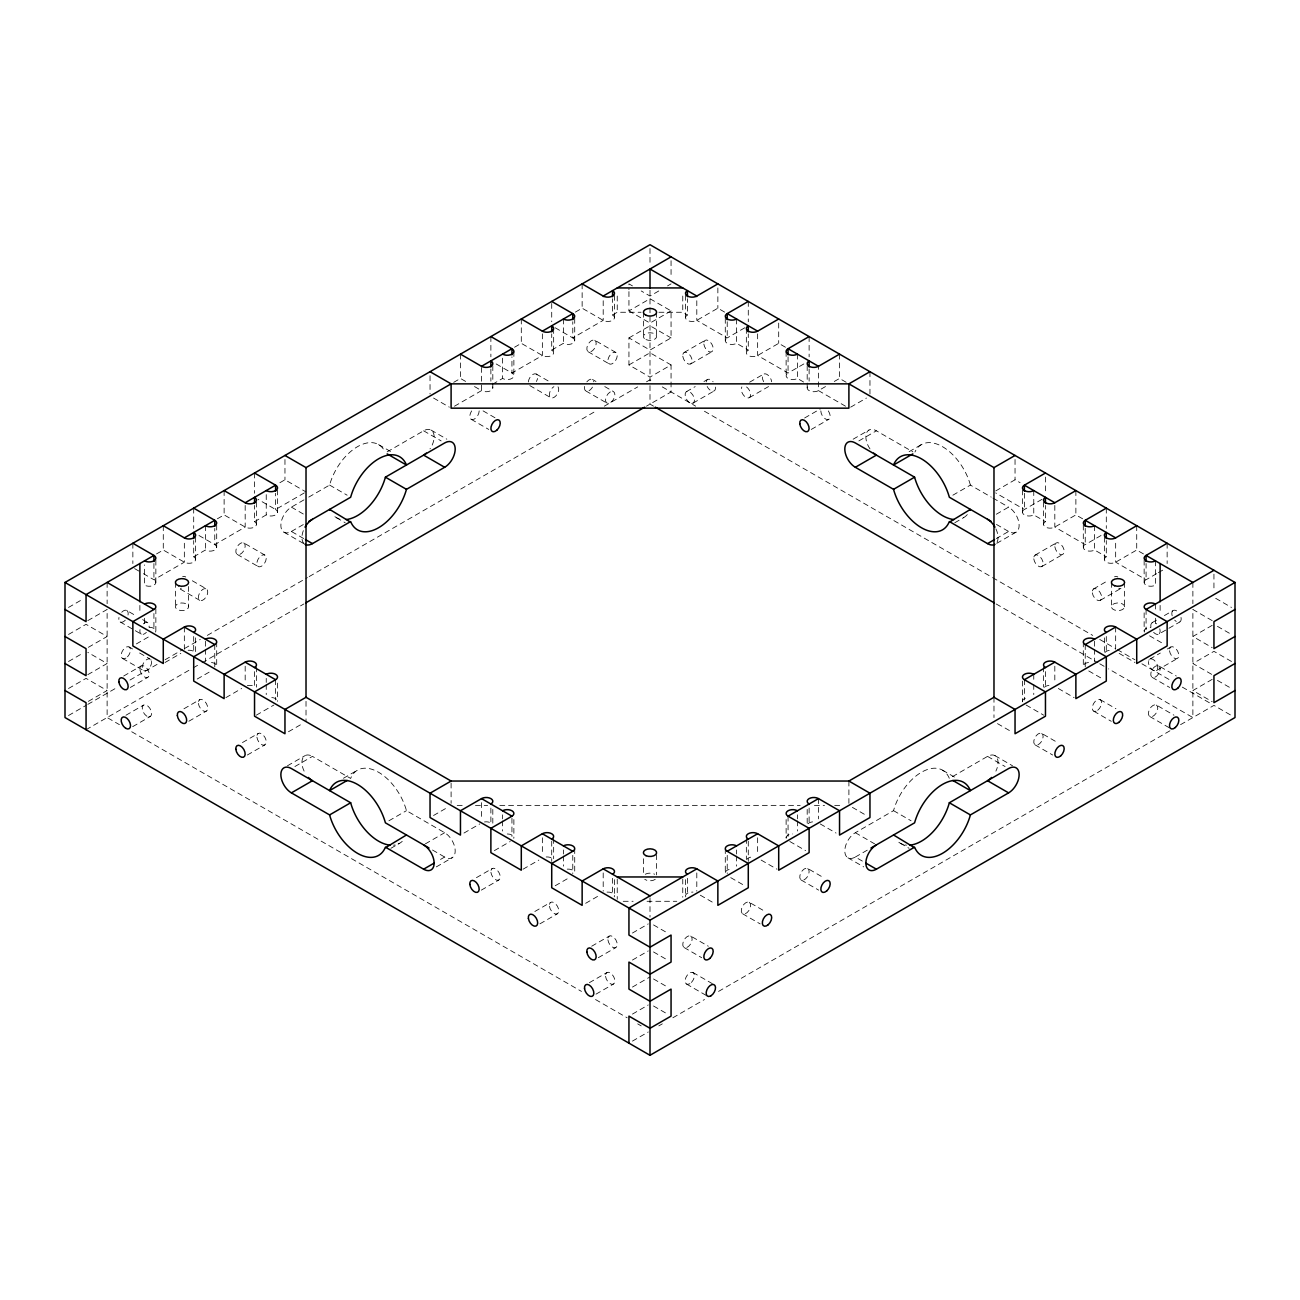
<?xml version="1.0" encoding="UTF-8"?>
<svg xmlns="http://www.w3.org/2000/svg" width="1300" height="1300" viewBox="0 0 1300 1300"><rect width="100%" height="100%" fill="white"/><g stroke="black" fill="none" stroke-linecap="round" stroke-linejoin="round"><path stroke-width="0.75" stroke-dasharray="5 3.75" d="M308.766 497.104L329.599 485.079L329.94 483.86A42.185 24.359 -60 0 1 357.5 446.68A42.185 24.359 -60 0 1 385.06 452.026M862.355 861.087L855.335 857.041A14.885 8.596 -60 0 1 844.805 850.964A14.885 8.596 -60 0 1 855.335 832.715L893.539 810.664L893.88 809.445A42.185 24.359 -60 0 1 921.44 772.265A42.185 24.359 -60 0 1 949 777.611L949.341 778.456L987.545 756.389A14.885 8.596 -60 0 1 996.986 757.721A14.885 8.596 -60 0 1 995.898 771.128M156.52 553.93L163.28 550.03L184.34 562.185A6.614 3.819 0 0 0 193.7 562.185A6.614 3.819 0 0 0 193.7 556.774L193.7 540.572M217.36 518.798L224.12 514.898L245.18 527.053A6.614 3.819 0 0 0 254.54 527.053A6.614 3.819 0 0 0 254.54 521.658L254.54 505.44M279.89 482.706L284.96 479.781L306.02 491.936M453.7 382.346L460.46 378.446L465.725 381.485M514.54 347.23L521.3 343.33L542.36 355.485A6.614 3.819 0 0 0 551.72 355.485A6.614 3.819 0 0 0 551.72 350.074L551.72 333.873M575.38 312.098L582.14 308.197L603.2 320.352A6.614 3.819 0 0 0 612.56 320.352A6.614 3.819 0 0 0 612.56 314.957L612.56 298.74M68.51 607.441L82.55 599.332M193.7 556.774L205.4 550.03A6.614 3.819 0 0 0 214.76 550.03A6.614 3.819 0 0 0 214.76 544.619L214.76 528.418M254.54 521.658L266.24 514.898A6.614 3.819 0 0 0 275.6 514.898A6.614 3.819 0 0 0 275.6 509.503L275.6 493.285M304.33 492.911L275.6 509.503L258.05 499.363M454.48 406.217L481.52 390.618A6.614 3.819 0 0 0 489.515 391.219A6.614 3.819 0 0 0 492.586 386.912M492.554 384.248L502.58 378.446A6.614 3.819 0 0 0 511.94 378.446A6.614 3.819 0 0 0 511.94 373.051L511.94 356.834M551.72 350.074L563.42 343.33A6.614 3.819 0 0 0 572.78 343.33A6.614 3.819 0 0 0 572.78 337.919L572.78 321.717M612.56 314.957L617.24 312.26L641.062 312.26M87.815 620.62L107.12 609.472L107.12 717.551L119.421 724.653M658.775 290.973L650 296.043L641.225 290.973M667.55 285.902L671.06 283.887M68.51 634.465L86.06 624.325L107.12 636.496L87.815 647.628M628.94 291.606L628.94 310.895L650 298.74L671.06 310.895L671.06 337.919L650 350.074L628.94 337.919L628.94 364.942L650 377.098L671.06 364.942L671.06 391.966L646.457 406.169M303.68 538.541L291.395 531.456A14.885 8.596 -60 0 1 280.865 525.379A14.885 8.596 -60 0 1 291.395 507.13L307.027 498.111M387.14 451.864L423.605 430.804A14.885 8.596 -60 0 1 433.582 433.29A14.885 8.596 -60 0 1 430.007 448.906M671.06 310.895L650 323.066L628.94 310.895M291.395 531.456L303.55 524.436M68.51 661.489L82.55 653.38M628.94 337.919L650 325.764L671.06 337.919M136.37 643.923L150.41 635.814M724.62 312.098L717.86 308.197L696.8 320.352A6.614 3.819 0 0 1 687.44 320.352A6.614 3.819 0 0 1 687.44 314.957L687.44 298.74M87.815 674.651L107.12 663.504L87.815 652.372M68.51 688.496L86.06 678.372L107.12 690.528L87.815 701.675M628.94 364.942L650 352.787L671.06 364.942M123.695 676.016L141.245 665.876M684.125 352.463L705.185 340.291M68.51 715.52L86.076 705.38M87.831 704.372L117.699 687.115M130 680.03L158.112 663.796M165.132 659.734L182.699 649.594M184.454 648.586L200.265 639.454M207.301 635.391L307.434 577.59M309.189 576.566L595.546 411.239M604.321 406.169L637.699 386.896M646.49 381.826L650 379.811L653.51 381.826M165.035 662.496L180.83 653.38M744.77 327.795L727.22 337.919L696.8 320.352L696.8 296.043M130.325 687.472L147.875 677.349M690.755 363.919L711.815 351.764M86.06 729.706L191.457 668.85M193.229 667.842L200.249 663.78M202.004 662.773L303.891 603.947M125.986 715.227L143.536 705.087M686.416 391.658L695.191 386.604M703.966 381.534L707.476 379.502M197.21 679.039L211.25 670.946M785.46 347.23L778.7 343.33L757.64 355.485A6.614 3.819 0 0 1 748.28 355.485A6.614 3.819 0 0 1 748.28 350.074L748.28 333.873M132.714 726.635L150.264 716.495M693.144 403.065L714.204 390.91M183.95 708.776L199.745 699.66M749.645 382.184L763.685 374.075M225.875 697.629L241.67 688.496M803.855 363.935L788.06 373.051L757.64 355.485L757.64 331.159M188.825 721.256L206.375 711.116M749.255 397.686L768.56 386.555M256.295 715.179L273.845 705.055M825.5 386.555L818.48 390.618A6.614 3.819 0 0 1 810.485 391.219A6.614 3.819 0 0 1 807.414 386.912M834.275 381.485L839.54 378.446L846.3 382.346M242.45 742.56L258.245 733.428M804.635 417.983L820.43 408.866M247.325 755.024L264.875 744.9M811.265 429.439L828.815 419.315M288.47 731.738L302.51 723.629M850.655 407.16L866.45 398.044M287.463 765.781L305.012 755.658M853.158 439.189L868.952 430.073M294.905 766.529L312.455 756.389L350.659 778.456L351 777.611A42.185 24.359 60 0 1 378.56 772.265A42.185 24.359 60 0 1 406.12 809.445L406.461 810.664L444.665 832.715A14.885 8.596 60 0 1 455.195 850.964A14.885 8.596 60 0 1 444.665 857.041L437.645 861.087M858.845 440.927L876.395 430.804L912.86 451.864M343.428 778.278L357.467 770.169M909.123 451.685L921.408 444.584M388.911 820.788L406.461 810.664M952.851 495.202L970.401 485.079L991.234 497.104M433.55 815.49L447.59 807.381M995.735 490.929L1015.04 479.781L1020.11 482.706M390.877 848.315L399.652 843.261M954.818 522.73L963.592 517.66M425.36 843.862L444.665 832.715M996.32 514.231L1008.605 507.13A14.885 8.596 60 0 1 1019.135 525.379A14.885 8.596 60 0 1 1008.605 531.456L996.32 538.541M463.97 833.056L479.765 823.94M1041.95 499.363L1024.4 509.503L995.67 492.911M436.312 866.889L452.108 857.773M996.742 543.335L1016.048 532.188M494.39 850.623L510.185 841.506M1082.64 518.798L1075.88 514.898L1054.82 527.053A6.614 3.819 0 0 1 1045.46 527.053A6.614 3.819 0 0 1 1045.46 521.658L1045.46 505.44M476.45 877.646L492.245 868.53M1035.125 555.1L1056.185 542.945M481.325 890.126L498.875 880.002M1041.755 566.572L1062.815 554.401M523.055 869.196L538.85 860.08M1101.035 535.503L1085.24 544.619L1054.82 527.053L1054.82 502.743M555.23 885.739L569.27 877.646M1143.48 553.93L1136.72 550.03L1115.66 562.185A6.614 3.819 0 0 1 1106.3 562.185A6.614 3.819 0 0 1 1106.3 556.774L1106.3 540.572M534.836 911.495L550.631 902.379M1093.511 588.949L1107.551 580.84M539.939 923.829L557.489 913.705M1100.369 600.275L1121.429 588.12M585.65 903.305L599.69 895.196M1156.61 573.674L1146.08 579.751L1115.66 562.185L1115.66 541.921M1158.365 572.65L1165.385 568.604M591.695 946.221L609.245 936.081M1152.125 622.651L1157.39 619.613M1164.41 615.566L1173.185 610.496A6.614 3.819 60 0 1 1178.288 612.267M632.45 933.026L648.245 923.91M598.325 957.678L615.875 947.538M1153.653 632.336A6.614 3.819 60 0 0 1158.755 634.124L1179.815 621.952M589.355 982.686L606.905 972.562M1149.785 659.133L1160.315 653.055M1167.335 648.992L1170.845 646.977M632.45 960.05L648.245 950.934M1212.185 625.349L1192.88 636.496L1212.185 647.628M595.985 994.159L613.535 984.019M1156.415 670.589L1177.475 658.434M855.335 857.041L867.49 850.021M632.45 987.074L650 976.934M632.45 1014.097L648.245 1004.965M1212.185 679.38L1192.88 690.528L1212.185 701.675M632.45 1041.105L648.261 1031.989M658.808 1025.895L662.317 1023.864M672.864 1017.786L704.486 999.521M718.543 991.413L1170.016 730.746M1180.562 724.669L1213.94 705.396L1231.49 715.52M658.938 312.26L682.76 312.26L687.44 314.957M457.194 805.366L465.302 805.366M475.459 805.366L487.63 805.366M499.817 805.366L800.183 805.366M814.401 805.366L824.541 805.366M834.697 805.366L842.806 805.366M623.204 901.29L633.116 901.29M647.026 901.29L676.796 901.29M1215.695 598.325L1231.49 607.441M727.22 321.717L727.22 337.919A6.614 3.819 0 0 0 727.22 343.33A6.614 3.819 0 0 0 736.58 343.33L748.28 350.074M788.06 356.834L788.06 373.051A6.614 3.819 0 0 0 788.06 378.446A6.614 3.819 0 0 0 797.42 378.446L804.099 382.314M845.52 406.217L818.48 390.618L818.48 366.291M1024.4 493.285L1024.4 509.503A6.614 3.819 0 0 0 1024.4 514.898A6.614 3.819 0 0 0 1033.76 514.898L1045.46 521.658M1085.24 528.418L1085.24 544.619A6.614 3.819 0 0 0 1085.24 550.03A6.614 3.819 0 0 0 1094.6 550.03L1106.3 556.774M632.45 285.902L628.94 283.887L628.94 289.673M1212.185 620.62L1192.88 609.472L1192.88 717.551L1108.543 668.866M1217.45 626.356L1231.49 634.465M992.972 498.111L1008.605 507.13M996.45 524.436L1008.605 531.456M1231.49 661.489L1213.94 651.349L1192.88 663.504L1212.185 674.651M1149.59 635.814L1163.63 643.923M1217.45 680.404L1231.49 688.496M594.815 340.291A6.614 3.819 -60 0 1 592.719 350.545A6.614 3.819 -60 0 1 586.983 347.246A6.614 3.819 -60 0 1 594.815 340.291L615.875 352.463A6.614 3.819 -60 0 1 613.779 362.7A6.614 3.819 -60 0 1 608.043 359.401A6.614 3.819 -60 0 1 615.875 352.463M1158.755 665.876A6.614 3.819 -60 0 1 1156.659 676.13A6.614 3.819 -60 0 1 1150.922 672.831A6.614 3.819 -60 0 1 1158.755 665.876L1176.305 676.016M662.285 386.896L695.663 406.169M704.438 411.239L990.811 576.566M992.566 577.59L1092.715 635.408M1099.735 639.454L1115.546 648.586M1117.318 649.61L1134.884 659.75M1141.904 663.796L1170.016 680.03M1182.318 687.131L1212.185 704.372M555.23 327.795L572.78 337.919L603.2 320.352L603.2 296.043M1119.17 653.38L1134.965 662.496M588.185 351.764L609.245 363.919M1152.125 677.349L1169.675 687.472M653.51 406.152L650 404.121L650 382.899M996.109 603.947L1098.013 662.773M1099.767 663.796L1106.788 667.842M592.475 379.47L595.985 381.501M604.76 386.571L613.535 391.641A6.614 3.819 -60 0 1 611.439 401.879A6.614 3.819 -60 0 1 605.702 398.58A6.614 3.819 -60 0 1 613.535 391.641M1156.415 705.071A6.614 3.819 -60 0 1 1154.319 715.309A6.614 3.819 -60 0 1 1148.582 712.01A6.614 3.819 -60 0 1 1156.415 705.071L1173.965 715.195M1088.75 670.946L1102.79 679.039M585.845 390.942L606.905 403.098M1149.785 716.528L1170.845 728.683M536.185 374.01L550.225 382.119M1100.125 699.595L1115.92 708.711M496.145 363.935L511.94 373.051L542.36 355.485L542.36 331.159M1058.33 688.496L1074.125 697.629M529.815 385.596L550.875 397.751M1093.755 711.181L1111.305 721.321M474.5 386.555L481.52 390.618L481.52 366.291M1026.155 705.055L1043.705 715.179M483.08 410.881L495.365 417.983M1041.755 733.428A6.614 3.819 -60 0 1 1039.659 743.681A6.614 3.819 -60 0 1 1033.922 740.383A6.614 3.819 -60 0 1 1041.755 733.428L1057.55 742.56M471.185 419.315L488.735 429.439M1035.125 744.9L1052.675 755.024M433.55 398.044L449.345 407.16M997.49 723.629L1011.53 731.738M431.048 430.073L446.843 439.189M994.987 755.658L1012.538 765.781M423.605 430.804L441.155 440.927M987.545 756.389L1005.095 766.529M378.592 444.584L390.877 451.685M942.533 770.169L956.572 778.278M329.599 485.079L347.149 495.202M893.539 810.664L911.089 820.788M852.41 807.381L866.45 815.49M336.408 517.66L345.183 522.73M900.347 843.261L909.123 848.315M291.395 507.13L303.68 514.231M855.335 832.715L874.64 843.862M820.235 823.94L836.03 833.056M283.952 532.188L303.257 543.335M847.892 857.773L863.688 866.889M789.815 841.506L805.61 850.623M243.815 542.945A6.614 3.819 -60 0 1 241.719 553.199A6.614 3.819 -60 0 1 235.982 549.884A6.614 3.819 -60 0 1 243.815 542.945L264.875 555.1A6.614 3.819 -60 0 1 262.779 565.354A6.614 3.819 -60 0 1 257.043 562.039A6.614 3.819 -60 0 1 264.875 555.1M807.755 868.53A6.614 3.819 -60 0 1 805.659 878.784A6.614 3.819 -60 0 1 799.923 875.469A6.614 3.819 -60 0 1 807.755 868.53L823.55 877.646M237.185 554.401L258.245 566.572M801.125 880.002L818.675 890.126M198.965 535.503L214.76 544.619L245.18 527.053L245.18 502.743M761.15 860.08L776.945 869.196M730.73 877.646L744.77 885.739M192.335 580.775L206.375 588.884A6.614 3.819 -60 0 1 204.279 599.137A6.614 3.819 -60 0 1 198.543 595.822A6.614 3.819 -60 0 1 206.375 588.884M749.255 902.314A6.614 3.819 -60 0 1 747.159 912.551A6.614 3.819 -60 0 1 741.423 909.252A6.614 3.819 -60 0 1 749.255 902.314L765.05 911.43M199.745 600.34L178.685 588.185A6.614 3.819 -60 0 0 181.382 588.169M742.625 913.77L760.175 923.91M134.615 568.604L141.635 572.65M143.39 573.674L153.92 579.751L184.34 562.185L184.34 541.921M700.31 895.196L714.35 903.305M121.713 612.267A6.614 3.819 -60 0 1 126.815 610.496L135.59 615.566M142.61 619.613L147.875 622.651M690.755 936.081A6.614 3.819 -60 0 1 688.659 946.335A6.614 3.819 -60 0 1 682.923 943.02A6.614 3.819 -60 0 1 690.755 936.081L708.305 946.221M653.51 924.917L667.55 933.026M120.185 621.952L141.245 634.124A6.614 3.819 -60 0 0 146.347 632.336M684.125 947.538L701.675 957.678M129.074 646.929L132.584 648.96M139.604 653.006L150.134 659.084M693.014 972.514L712.319 983.661M653.51 951.941L667.55 960.05M122.606 658.483L143.666 670.637M686.546 984.068L707.606 996.222M432.51 850.021L444.665 857.041M653.51 978.965L667.55 987.074M653.51 1005.989L667.55 1014.097M131.722 731.754L581.474 991.413M595.53 999.538L627.153 1017.786M637.699 1023.88L641.209 1025.911M970.401 485.079L970.06 483.86A42.185 24.359 60 0 0 942.5 446.68A42.185 24.359 60 0 0 914.94 452.026M1213.94 574.145L1213.94 589.599M1192.88 582.449L1192.88 603.688M1167.14 543.27L1167.14 563.534M1160.12 605.41L1160.12 613.73M1155.44 560.836L1155.44 585.146A6.614 3.819 0 0 1 1146.08 585.146A6.614 3.819 0 0 1 1146.08 579.751L1146.08 563.534M1155.44 604.061L1155.44 610.139M1155.44 618.247L1155.44 624.325M1146.08 609.472L1146.08 629.736M1144.146 560.154L1144.146 582.449M1144.146 612.852L1144.146 631.085M1136.72 525.704L1136.72 550.03M1124.614 582.465L1124.614 606.775A6.614 3.819 0 0 1 1114.669 610.074A6.614 3.819 0 0 1 1114.701 603.46A6.614 3.819 0 0 1 1124.614 606.775M1115.66 627.039L1115.66 649.317M1111.386 582.433L1111.386 606.759M1106.3 508.137L1106.3 528.418M1106.3 636.496L1106.3 652.697M1104.366 537.192L1104.366 559.488M1104.366 637.845L1104.366 652.031M1094.6 525.704L1094.6 550.03M1094.6 641.225L1094.6 647.303M1094.6 649.317L1094.6 661.489M1085.24 644.589L1085.24 666.884M1083.306 525.038L1083.306 547.332M1083.306 641.891L1083.306 666.217A6.614 3.819 0 0 1 1090.781 662.415M1075.88 490.587L1075.88 514.898M1054.82 666.217L1054.82 682.419M1045.46 477.067L1045.46 493.285M1045.46 671.613L1045.46 687.83M1043.526 502.06L1043.526 524.355M1043.526 666.884L1043.526 687.148M1033.76 490.587L1033.76 514.898M1033.76 674.31L1033.76 682.419M1033.76 684.45L1033.76 694.59M1024.4 679.721L1024.4 699.985M1022.466 489.905L1022.466 512.2M1022.466 681.07L1022.466 701.334M1015.04 459.517L1015.04 479.781M993.98 697.288L993.98 717.567M869.96 371.702L869.96 393.981M848.9 781.04L848.9 803.335M839.54 354.136L839.54 378.446M818.48 798.606L818.48 818.87M809.12 336.57L809.12 356.834M809.12 368.989L809.12 381.16M809.12 808.064L809.12 824.281M807.186 365.609L807.186 387.904M807.186 809.413L807.186 823.599M797.42 354.136L797.42 378.446M797.42 814.824L797.42 818.87M797.42 820.901L797.42 831.025M788.06 816.173L788.06 836.436M786.126 351.439L786.126 375.749M786.126 819.553L786.126 837.785M778.7 323.066L778.7 343.33M757.64 837.785L757.64 854.002M748.28 301.438L748.28 321.717M748.28 841.165L748.28 861.429M746.346 328.461L746.346 352.787M746.346 838.467L746.346 858.731M736.58 319.004L736.58 343.33M736.58 849.94L736.58 854.002M736.58 856.017L736.58 866.158M727.22 855.351L727.22 873.584M725.286 318.338L725.286 340.616M725.286 848.591L725.286 872.917M717.86 287.934L717.86 308.197M696.8 872.917L696.8 891.15M687.44 878.312L687.44 894.53M685.506 295.36L685.506 317.655M685.506 879.661L685.506 895.879M682.76 296.043L682.76 312.26M682.76 878.995L682.76 897.227M671.06 260.715L671.06 278.086M656.614 312.244L656.614 336.554M656.614 854.669L656.614 874.932M650 248.56L650 265.931M650 290.257L650 380.965M650 897.812L650 917.101M643.386 312.26L643.386 336.586M643.386 858.731L643.386 874.949M617.24 296.043L617.24 312.26M617.24 878.995L617.24 899.259M614.494 295.36L614.494 317.655M614.494 879.661L614.494 895.879M612.56 878.312L612.56 894.53M603.2 872.917L603.2 891.15M582.14 283.887L582.14 308.197M574.714 318.338L574.714 340.616M574.714 848.591L574.714 872.917M572.78 855.351L572.78 873.584M563.42 319.004L563.42 343.33M563.42 849.94L563.42 854.002M563.42 856.017L563.42 866.158M553.654 328.461L553.654 352.787M553.654 838.467L553.654 858.731M551.72 303.469L551.72 321.717M551.72 841.165L551.72 861.429M542.36 837.785L542.36 854.002M521.3 319.004L521.3 343.33M513.874 351.439L513.874 375.749M513.874 819.553L513.874 837.785M511.94 818.204L511.94 836.436M502.58 358.183L502.58 378.446M502.58 814.824L502.58 818.87M502.58 820.901L502.58 831.025M492.814 365.609L492.814 387.904M492.814 809.413L492.814 823.599M490.88 336.57L490.88 356.834M490.88 368.989L490.88 381.16M490.88 808.064L490.88 824.281M481.52 802.653L481.52 818.87M460.46 354.136L460.46 378.446M451.1 783.071L451.1 803.335M430.04 375.749L430.04 393.981M306.02 701.334L306.02 721.597M284.96 459.517L284.96 479.781M277.534 489.905L277.534 512.2M277.534 683.101L277.534 701.334M275.6 679.721L275.6 699.985M266.24 494.634L266.24 514.898M266.24 678.372L266.24 682.419M266.24 684.45L266.24 694.59M256.474 502.06L256.474 524.355M256.474 666.884L256.474 687.148M254.54 473.021L254.54 493.285M254.54 671.613L254.54 687.83M245.18 666.217L245.18 682.419M224.12 490.587L224.12 514.898M216.694 525.038L216.694 547.332M216.694 641.891L216.694 666.217A6.614 3.819 0 0 0 209.219 662.415M214.76 644.589L214.76 666.884M205.4 525.704L205.4 550.03M205.4 641.225L205.4 647.303M205.4 649.317L205.4 661.489M195.634 537.192L195.634 559.488M195.634 637.845L195.634 652.031M193.7 508.137L193.7 528.418M193.7 636.496L193.7 652.697M188.614 586.511L188.614 606.775A6.614 3.819 0 0 1 178.669 610.074A6.614 3.819 0 0 1 178.701 603.46A6.614 3.819 0 0 1 188.614 606.775M184.34 627.039L184.34 649.317M175.386 582.433L175.386 606.759M163.28 525.704L163.28 550.03M155.854 560.154L155.854 582.449M155.854 608.79L155.854 631.085M153.92 563.534L153.92 579.751A6.614 3.819 0 0 1 153.92 585.146A6.614 3.819 0 0 1 144.56 585.146L144.56 564.883M153.92 613.519L153.92 629.736M144.56 618.247L144.56 624.325M139.88 605.41L139.88 613.73M132.86 543.27L132.86 563.534M107.12 582.449L107.12 603.688M1144.374 632.076A6.614 3.819 0 0 1 1150.76 627.266M1104.87 652.584A6.614 3.819 0 0 1 1111.841 650.26M1044.404 687.261A6.614 3.819 0 0 1 1052.675 685.653M1022.515 701.837A6.614 3.819 0 0 1 1028.219 697.548M655.265 879.288A6.614 3.819 0 0 1 644.767 879.304M645.304 874.266A6.614 3.819 0 0 1 654.664 874.25M484.494 821.941A6.614 3.819 0 0 1 491.936 823.712M507.26 833.966A6.614 3.819 0 0 1 513.825 838.289M546.179 856.96A6.614 3.819 0 0 1 553.426 859.771M567.239 869.131A6.614 3.819 0 0 1 574.665 872.414M607.019 892.092A6.614 3.819 0 0 1 614.266 896.87M685.734 896.87A6.614 3.819 0 0 1 692.981 892.092M725.335 872.414A6.614 3.819 0 0 1 732.761 869.131M746.574 859.771A6.614 3.819 0 0 1 753.821 856.96M786.175 838.289A6.614 3.819 0 0 1 792.74 833.966M808.064 823.712A6.614 3.819 0 0 1 815.506 821.941M271.781 697.548A6.614 3.819 0 0 1 277.485 701.837M247.325 685.653A6.614 3.819 0 0 1 255.596 687.261M188.159 650.26A6.614 3.819 0 0 1 195.13 652.584M149.24 627.266A6.614 3.819 0 0 1 155.626 632.076M906.523 845.163A42.185 24.359 -60 0 1 904.865 844.935M903.273 844.529A42.185 24.359 -60 0 1 897.764 841.36M995.898 528.872A14.885 8.596 60 0 1 995.898 543.676M1159.763 628.81A6.614 3.819 60 0 1 1158.755 634.124M1150.922 627.169A6.614 3.819 60 0 1 1156.659 623.87M746.558 386.961A6.614 3.819 60 0 1 750.457 395.964A6.614 3.819 60 0 1 744.153 395.915A6.614 3.819 60 0 1 741.894 386.912M1150.76 658.824A6.614 3.819 60 0 1 1157.569 665.811A6.614 3.819 60 0 1 1153.506 670.475A6.614 3.819 60 0 1 1148.453 661.472M1148.778 660.303A6.614 3.819 60 0 1 1149.054 659.815M967.314 514.589A42.185 24.359 60 0 1 960.667 518.944M869.992 448.906A14.885 8.596 60 0 1 866.417 433.29A14.885 8.596 60 0 1 876.395 430.804M1181.017 617.435A6.614 3.819 60 0 1 1179.587 622.066A6.614 3.819 60 0 1 1174.712 620.181M1172.178 615.794A6.614 3.819 60 0 1 1173.185 610.496M1120.974 588.347A6.614 3.819 60 0 1 1118.764 588.234M1114.571 576.794A6.614 3.819 60 0 1 1117.837 576.956M828.344 410.93A6.614 3.819 60 0 1 827.564 419.624A6.614 3.819 60 0 1 820.82 410.881M763.685 381.713A6.614 3.819 60 0 1 764.936 373.766A6.614 3.819 60 0 1 771.648 381.777M715.471 387.091A6.614 3.819 60 0 1 710.905 390.65L710.304 390.26A6.614 3.819 60 0 1 707.168 386.441M706.192 381.891A6.614 3.819 60 0 1 713.115 381.81M402.236 841.36A42.185 24.359 60 0 1 396.727 844.529M395.135 844.935A42.185 24.359 60 0 1 393.477 845.163M304.102 771.128A14.885 8.596 60 0 1 303.014 757.721A14.885 8.596 60 0 1 312.455 756.389M304.102 543.676A14.885 8.596 -60 0 1 304.102 528.872M558.025 386.815A6.614 3.819 -60 0 1 555.815 395.964A6.614 3.819 -60 0 1 549.477 395.72A6.614 3.819 -60 0 1 553.898 386.652M143.341 623.87A6.614 3.819 -60 0 1 149.077 627.169M141.245 634.124A6.614 3.819 -60 0 1 140.237 628.81M150.898 659.75A6.614 3.819 -60 0 1 151.174 660.205M151.531 661.359A6.614 3.819 -60 0 1 147.014 670.199L146.396 670.524A6.614 3.819 -60 0 1 142.529 665.438A6.614 3.819 -60 0 1 149.662 658.905M339.332 518.944A42.185 24.359 -60 0 1 332.686 514.589M528.336 381.973A6.614 3.819 -60 0 1 534.918 373.766A6.614 3.819 -60 0 1 536.429 381.517M479.18 410.881A6.614 3.819 -60 0 1 472.436 419.624A6.614 3.819 -60 0 1 471.656 410.93M182.618 576.745A6.614 3.819 -60 0 1 185.705 577.021M126.815 610.496A6.614 3.819 -60 0 1 127.822 615.794M125.287 620.181A6.614 3.819 -60 0 1 120.412 622.066A6.614 3.819 -60 0 1 118.983 617.435M586.82 381.875A6.614 3.819 -60 0 1 593.808 381.826M592.475 387.124A6.614 3.819 -60 0 1 586.82 391.235A6.614 3.819 -60 0 1 584.642 386.425M125.954 658.044L125.336 658.369A6.614 3.819 -60 0 1 121.94 651.95A6.614 3.819 -60 0 1 129.935 647.725A6.614 3.819 -60 0 1 125.954 658.044M689.894 983.629L689.276 983.954A6.614 3.819 -60 0 1 685.88 977.551A6.614 3.819 -60 0 1 693.875 973.31A6.614 3.819 -60 0 1 689.894 983.629M689.845 402.805L689.244 402.415A6.614 3.819 60 0 1 685.913 392.096A6.614 3.819 60 0 1 693.908 397.183A6.614 3.819 60 0 1 689.845 402.805M146.965 716.235L146.364 715.845A6.614 3.819 60 0 1 143.032 705.526A6.614 3.819 60 0 1 151.028 710.613A6.614 3.819 60 0 1 146.965 716.235M645.986 339.609A6.614 3.819 0 0 0 656.565 337.058A6.614 3.819 0 0 0 647.449 333.044A6.614 3.819 0 0 0 645.986 339.609M1097.704 710.271A6.614 3.819 -60 0 0 1100.547 699.871A6.614 3.819 -60 0 0 1092.553 706.03A6.614 3.819 -60 0 0 1097.704 710.271M1092.325 592.832A6.614 3.819 60 0 0 1099.914 600.503A6.614 3.819 60 0 0 1098.581 590.492A6.614 3.819 60 0 0 1092.325 592.832M1033.793 558.854A6.614 3.819 60 0 0 1041.284 566.767A6.614 3.819 60 0 0 1040.227 556.871A6.614 3.819 60 0 0 1033.793 558.854M682.793 356.216A6.614 3.819 60 0 0 690.284 364.114A6.614 3.819 60 0 0 689.227 354.234A6.614 3.819 60 0 0 682.793 356.216M1054.852 546.699A6.614 3.819 60 0 0 1062.344 554.613A6.614 3.819 60 0 0 1061.288 544.716A6.614 3.819 60 0 0 1054.852 546.699M703.852 344.061A6.614 3.819 60 0 0 711.344 351.959A6.614 3.819 60 0 0 710.288 342.062A6.614 3.819 60 0 0 703.852 344.061M1169.513 650.731A6.614 3.819 60 0 0 1177.004 658.629A6.614 3.819 60 0 0 1175.947 648.749A6.614 3.819 60 0 0 1169.513 650.731M607.913 939.835A6.614 3.819 60 0 0 615.404 947.749A6.614 3.819 60 0 0 614.347 937.852A6.614 3.819 60 0 0 607.913 939.835M549.445 906.263A6.614 3.819 60 0 0 557.034 913.932A6.614 3.819 60 0 0 555.701 903.923A6.614 3.819 60 0 0 549.445 906.263M490.913 872.284A6.614 3.819 60 0 0 498.404 880.197A6.614 3.819 60 0 0 497.348 870.301A6.614 3.819 60 0 0 490.913 872.284M256.912 737.197A6.614 3.819 60 0 0 264.404 745.095A6.614 3.819 60 0 0 263.348 735.199A6.614 3.819 60 0 0 256.912 737.197M198.412 703.414A6.614 3.819 60 0 0 205.904 711.327A6.614 3.819 60 0 0 204.847 701.431A6.614 3.819 60 0 0 198.412 703.414M139.912 669.646A6.614 3.819 60 0 0 147.404 677.544A6.614 3.819 60 0 0 146.347 667.664A6.614 3.819 60 0 0 139.912 669.646M605.572 976.316A6.614 3.819 60 0 0 613.064 984.23A6.614 3.819 60 0 0 612.008 974.334A6.614 3.819 60 0 0 605.572 976.316"/><path stroke-width="1.5" d="M329.94 510.218L329.599 509.389L351 522.389A42.185 24.359 -60 0 0 378.56 527.735A42.185 24.359 -60 0 0 406.12 490.555L406.461 489.336L444.665 467.285A14.885 8.596 -60 0 0 455.195 449.036A14.885 8.596 -60 0 0 444.665 442.959L385.401 477.181L385.06 478.4A42.185 24.359 -60 0 1 346.076 519.545M893.539 834.974L914.94 847.974A42.185 24.359 -60 0 0 942.5 853.32A42.185 24.359 -60 0 0 970.06 816.14L970.401 814.921L1008.605 792.87A14.885 8.596 -60 0 0 1019.135 774.621A14.885 8.596 -60 0 0 1008.605 768.544L949.341 802.766L949 803.985A42.185 24.359 -60 0 1 910.016 845.13M406.461 834.974L385.06 847.974A42.185 24.359 60 0 1 357.5 853.32A42.185 24.359 60 0 1 329.94 816.14L329.599 814.921L291.395 792.87A14.885 8.596 60 0 1 280.865 774.621A14.885 8.596 60 0 1 291.395 768.544L350.659 802.766L351 803.985A42.185 24.359 60 0 0 389.984 845.13M970.06 510.218L970.401 509.389L949 522.389A42.185 24.359 60 0 1 921.44 527.735A42.185 24.359 60 0 1 893.88 490.555L893.539 489.336L855.335 467.285A14.885 8.596 60 0 1 844.805 449.036A14.885 8.596 60 0 1 855.335 442.959L914.599 477.181L914.94 478.4A42.185 24.359 60 0 0 953.924 519.545M65 582.449L650 244.709L1235 582.449L1235 717.551L650 1055.291L65 717.551L65 582.449L650 920.189L1235 582.449M163.28 525.704L184.34 537.875L214.76 520.309A6.614 3.819 0 0 1 214.76 525.704A6.614 3.819 0 0 1 205.4 525.704M224.12 490.587L245.18 502.743L275.6 485.176A6.614 3.819 0 0 1 275.6 490.587A6.614 3.819 0 0 1 266.24 490.587M284.96 455.455L306.02 467.61L451.1 383.858L848.9 383.858L993.98 467.61L1015.04 455.455M460.46 354.136L481.52 366.291L511.94 348.725A6.614 3.819 0 0 1 511.94 354.136A6.614 3.819 0 0 1 502.58 354.136M521.3 319.004L542.36 331.159L572.78 313.609A6.614 3.819 0 0 1 572.78 319.004A6.614 3.819 0 0 1 563.42 319.004M582.14 283.887L603.2 296.043L671.06 256.864M144.56 604.061A6.614 3.819 0 0 1 153.92 604.061A6.614 3.819 0 0 1 153.92 609.472L132.86 621.628L132.86 645.954L163.28 663.504L163.28 639.194L184.34 627.039A6.614 3.819 0 0 1 193.7 627.039A6.614 3.819 0 0 1 193.7 632.434M687.44 296.709L687.44 290.631A6.614 3.819 0 0 0 687.44 296.043A6.614 3.819 0 0 0 696.8 296.043L717.86 283.887M308.766 521.43L350.659 497.234L351 496.015A42.185 24.359 -60 0 1 378.56 458.835A42.185 24.359 -60 0 1 406.12 464.181L406.461 465.026L387.156 453.879M305.012 544.342A14.885 8.596 -60 0 0 312.455 543.611L350.659 521.544M748.28 301.438L727.22 313.609L727.22 319.686M205.4 639.194A6.614 3.819 0 0 1 214.76 639.194A6.614 3.819 0 0 1 214.76 644.589L193.7 656.76L193.7 681.07L224.12 698.636L224.12 674.31L245.18 662.155A6.614 3.819 0 0 1 254.54 662.155A6.614 3.819 0 0 1 254.54 667.566M748.28 331.841L748.28 325.764A6.614 3.819 0 0 0 748.28 331.159A6.614 3.819 0 0 0 757.64 331.159L778.7 319.004M305.662 602.924L644.702 407.176M809.12 336.57L788.06 348.725L788.06 354.803M266.24 674.31A6.614 3.819 0 0 1 275.6 674.31A6.614 3.819 0 0 1 275.6 679.721L254.54 691.876L254.54 716.202L284.96 733.753L284.96 709.442L306.02 697.288L451.1 781.04L848.9 781.04L993.98 697.288L1015.04 709.442L1015.04 733.753L1045.46 716.202L1045.46 691.876L1024.4 679.721A6.614 3.819 0 0 1 1024.4 674.31A6.614 3.819 0 0 1 1033.76 674.31M809.12 366.974L809.12 360.88A6.614 3.819 0 0 0 809.12 366.291A6.614 3.819 0 0 0 818.48 366.291L839.54 354.136M869.96 371.702L848.9 383.858L848.9 408.168L451.1 408.168L451.1 383.858L430.04 371.702M291.395 792.87L312.455 780.715A14.885 8.596 60 0 1 308.425 777.449M855.335 467.285L876.395 455.114A14.885 8.596 60 0 1 873.665 453.131M347.149 780.471L329.599 790.611L329.94 789.783A42.185 24.359 60 0 1 357.5 784.42A42.185 24.359 60 0 1 385.06 821.6L385.401 822.819L429.032 848.023M912.844 453.879L893.539 465.026L893.88 464.181A42.185 24.359 60 0 1 921.44 458.835A42.185 24.359 60 0 1 949 496.015L949.341 497.234L991.234 521.43M329.599 814.921L350.659 802.766M893.539 489.336L914.599 477.181M451.1 781.04L430.04 793.211L430.04 817.521L460.46 835.087L460.46 810.761L481.52 798.606A6.614 3.819 0 0 1 490.88 798.606A6.614 3.819 0 0 1 490.88 804.017M1045.46 473.021L1024.4 485.176L1024.4 491.254M502.58 810.761A6.614 3.819 0 0 1 511.94 810.761A6.614 3.819 0 0 1 511.94 816.173L490.88 828.327L490.88 852.654L521.3 870.204L521.3 845.894L542.36 833.739A6.614 3.819 0 0 1 551.72 833.739A6.614 3.819 0 0 1 551.72 839.134M1045.46 503.425L1045.46 497.331A6.614 3.819 0 0 0 1045.46 502.743A6.614 3.819 0 0 0 1054.82 502.743L1075.88 490.587M385.401 847.145L423.605 869.196L434.135 863.119A14.885 8.596 60 0 0 423.605 844.886M949.341 521.544L987.545 543.611L994.565 539.565M1106.3 508.137L1085.24 520.309L1085.24 526.386M563.42 845.894A6.614 3.819 0 0 1 572.78 845.894A6.614 3.819 0 0 1 572.78 851.289L551.72 863.46L551.72 887.77L582.14 905.336L582.14 881.01L603.2 868.855A6.614 3.819 0 0 1 612.56 868.855A6.614 3.819 0 0 1 612.56 874.266M1106.3 538.541L1106.3 532.464A6.614 3.819 0 0 0 1106.3 537.875A6.614 3.819 0 0 0 1115.66 537.875L1136.72 525.704M1167.14 543.27L1146.08 555.425L1146.08 561.503M736.58 845.894A6.614 3.819 0 0 0 727.22 845.894A6.614 3.819 0 0 0 727.22 851.289L748.28 863.46L748.28 887.77L717.86 905.336L717.86 881.01L696.8 868.855L628.94 908.034L628.94 935.057L650 947.212L671.06 935.057L671.06 962.081L650 974.236L628.94 962.081L628.94 989.105L650 1001.26L671.06 989.105L671.06 1016.112L650 1028.284L628.94 1016.112L628.94 1043.136M727.22 851.289L757.64 833.739L778.7 845.894L778.7 870.204L809.12 852.654L809.12 828.327L788.06 816.173A6.614 3.819 0 0 1 788.06 810.761A6.614 3.819 0 0 1 797.42 810.761M788.06 816.173L818.48 798.606L839.54 810.761L839.54 835.087L869.96 817.521L869.96 793.211L848.9 781.04M1024.4 679.721L1054.82 662.155L1075.88 674.31L1075.88 698.636L1106.3 681.07L1106.3 656.76L1085.24 644.589A6.614 3.819 0 0 1 1085.24 639.194A6.614 3.819 0 0 1 1094.6 639.194M1085.24 644.589L1115.66 627.039L1136.72 639.194L1136.72 663.504L1167.14 645.954L1167.14 621.628L1146.08 609.472A6.614 3.819 0 0 1 1146.08 604.061A6.614 3.819 0 0 1 1155.44 604.061M1146.08 609.472L1213.94 570.294M1235 609.472L1213.94 621.628L1213.94 648.651L1235 636.496M870.967 848.023L914.599 822.819L914.94 821.6A42.185 24.359 -60 0 1 942.5 784.42A42.185 24.359 -60 0 1 970.06 789.783L970.401 790.611L952.851 780.471M876.395 844.886A14.885 8.596 -60 0 0 865.865 863.119L876.395 869.196L914.599 847.145M1235 663.504L1213.94 675.675L1213.94 702.683L1235 690.528M617.24 287.934L682.76 287.934M617.24 876.964L682.76 876.964M696.8 296.043L650 269.019L650 288.324M757.64 331.159L727.22 313.609A6.614 3.819 0 0 0 727.22 319.004A6.614 3.819 0 0 0 736.58 319.004M818.48 366.291L788.06 348.725A6.614 3.819 0 0 0 788.06 354.136A6.614 3.819 0 0 0 797.42 354.136M1054.82 502.743L1024.4 485.176A6.614 3.819 0 0 0 1024.4 490.587A6.614 3.819 0 0 0 1033.76 490.587M1115.66 537.875L1085.24 520.309A6.614 3.819 0 0 0 1085.24 525.704A6.614 3.819 0 0 0 1094.6 525.704M1192.88 582.449L1146.08 555.425A6.614 3.819 0 0 0 1146.08 560.836A6.614 3.819 0 0 0 1155.44 560.836M551.72 301.438L572.78 313.609L572.78 319.686M655.265 407.16L994.354 602.924M490.88 336.57L511.94 348.725L511.94 354.803M444.665 467.285L423.605 455.114A14.885 8.596 -60 0 0 426.335 453.131M1008.605 792.87L987.545 780.715A14.885 8.596 -60 0 0 991.575 777.449M385.401 477.181L406.461 489.336M949.341 802.766L970.401 814.921M254.54 473.021L275.6 485.176L275.6 491.254M305.435 539.565L312.455 543.611M193.7 508.137L214.76 520.309L214.76 526.386M132.86 543.27L153.92 555.425L153.92 561.503M107.12 582.449L153.92 609.472M184.34 627.039L214.76 644.589M245.18 662.155L275.6 679.721M481.52 798.606L511.94 816.173M542.36 833.739L572.78 851.289M603.2 868.855L650 895.879M65 609.472L86.06 621.628L86.06 594.604L153.92 555.425A6.614 3.819 0 0 1 153.92 560.836A6.614 3.819 0 0 1 144.56 560.836M65 636.496L86.06 648.651L86.06 675.675L65 663.504M65 690.528L86.06 702.683L86.06 729.706M1160.12 563.534L1160.12 601.786M993.98 467.61L993.98 697.434M650 920.189L650 1055.291M612.56 296.709L612.56 290.631A6.614 3.819 0 0 1 612.56 296.043A6.614 3.819 0 0 1 603.2 296.043M551.72 331.841L551.72 325.764A6.614 3.819 0 0 1 551.72 331.159A6.614 3.819 0 0 1 542.36 331.159M490.88 366.974L490.88 360.88A6.614 3.819 0 0 1 490.88 366.291A6.614 3.819 0 0 1 481.52 366.291M306.02 467.61L306.02 697.434M254.54 503.425L254.54 497.331A6.614 3.819 0 0 1 254.54 502.743A6.614 3.819 0 0 1 245.18 502.743M193.7 538.541L193.7 532.464A6.614 3.819 0 0 1 193.7 537.875A6.614 3.819 0 0 1 184.34 537.875M139.88 563.534L139.88 601.786M1045.46 667.566A6.614 3.819 0 0 1 1045.46 662.155A6.614 3.819 0 0 1 1054.82 662.155M1106.3 632.434A6.614 3.819 0 0 1 1106.3 627.039A6.614 3.819 0 0 1 1115.66 627.039M809.12 804.017A6.614 3.819 0 0 1 809.12 798.606A6.614 3.819 0 0 1 818.48 798.606M748.28 839.134A6.614 3.819 0 0 1 748.28 833.739A6.614 3.819 0 0 1 757.64 833.739M687.44 874.266A6.614 3.819 0 0 1 687.44 868.855A6.614 3.819 0 0 1 696.8 868.855M876.395 869.196A14.885 8.596 -60 0 1 865.865 863.119M994.987 544.342A14.885 8.596 60 0 1 987.545 543.611M987.545 519.285A14.885 8.596 60 0 1 994.987 527.15M434.135 863.119A14.885 8.596 60 0 1 423.605 869.196M305.012 527.15A14.885 8.596 -60 0 1 312.455 519.285M710.954 995.784L710.336 996.109A6.614 3.819 -60 0 1 706.94 989.706A6.614 3.819 -60 0 1 714.935 985.481A6.614 3.819 -60 0 1 710.954 995.784M125.905 728.39L125.304 728A6.614 3.819 60 0 1 121.972 717.681A6.614 3.819 60 0 1 129.968 722.767A6.614 3.819 60 0 1 125.905 728.39M1114.669 585.747A6.614 3.819 0 0 0 1124.614 582.465A6.614 3.819 0 0 0 1114.701 579.134A6.614 3.819 0 0 0 1114.669 585.747M645.986 315.283A6.614 3.819 0 0 0 656.565 312.748A6.614 3.819 0 0 0 647.449 308.734A6.614 3.819 0 0 0 645.986 315.283M645.986 855.693A6.614 3.819 0 0 0 656.565 853.141A6.614 3.819 0 0 0 647.449 849.127A6.614 3.819 0 0 0 645.986 855.693M178.669 585.747A6.614 3.819 0 0 0 188.614 582.465A6.614 3.819 0 0 0 178.701 579.134A6.614 3.819 0 0 0 178.669 585.747M1177.719 688.301A6.614 3.819 -60 0 0 1179.815 678.048A6.614 3.819 -60 0 0 1171.983 684.986A6.614 3.819 -60 0 0 1177.719 688.301M1118.764 722.442A6.614 3.819 -60 0 0 1121.608 712.026A6.614 3.819 -60 0 0 1113.612 718.185A6.614 3.819 -60 0 0 1118.764 722.442M1060.719 755.852A6.614 3.819 -60 0 0 1062.815 745.599A6.614 3.819 -60 0 0 1054.983 752.538A6.614 3.819 -60 0 0 1060.719 755.852M826.719 890.939A6.614 3.819 -60 0 0 828.815 880.685A6.614 3.819 -60 0 0 820.983 887.64A6.614 3.819 -60 0 0 826.719 890.939M768.219 924.722A6.614 3.819 -60 0 0 770.315 914.469A6.614 3.819 -60 0 0 762.483 921.408A6.614 3.819 -60 0 0 768.219 924.722M709.719 958.49A6.614 3.819 -60 0 0 711.815 948.236A6.614 3.819 -60 0 0 703.983 955.191A6.614 3.819 -60 0 0 709.719 958.49M1175.379 727.48A6.614 3.819 -60 0 0 1177.475 717.226A6.614 3.819 -60 0 0 1169.642 724.165A6.614 3.819 -60 0 0 1175.379 727.48M799.793 423.767A6.614 3.819 60 0 0 807.284 431.665A6.614 3.819 60 0 0 806.227 421.785A6.614 3.819 60 0 0 799.793 423.767M586.852 952.006A6.614 3.819 60 0 0 594.344 959.904A6.614 3.819 60 0 0 593.288 950.008A6.614 3.819 60 0 0 586.852 952.006M528.385 918.417A6.614 3.819 60 0 0 535.974 926.087A6.614 3.819 60 0 0 534.641 916.077A6.614 3.819 60 0 0 528.385 918.417M469.852 884.455A6.614 3.819 60 0 0 477.344 892.352A6.614 3.819 60 0 0 476.288 882.456A6.614 3.819 60 0 0 469.852 884.455M235.852 749.352A6.614 3.819 60 0 0 243.344 757.25A6.614 3.819 60 0 0 242.287 747.37A6.614 3.819 60 0 0 235.852 749.352M177.352 715.569A6.614 3.819 60 0 0 184.844 723.483A6.614 3.819 60 0 0 183.787 713.586A6.614 3.819 60 0 0 177.352 715.569M118.853 681.801A6.614 3.819 60 0 0 126.344 689.699A6.614 3.819 60 0 0 125.287 679.819A6.614 3.819 60 0 0 118.853 681.801M584.512 988.471A6.614 3.819 60 0 0 592.004 996.385A6.614 3.819 60 0 0 590.947 986.489A6.614 3.819 60 0 0 584.512 988.471M496.779 430.251A6.614 3.819 -60 0 0 498.875 419.997A6.614 3.819 -60 0 0 491.043 426.952A6.614 3.819 -60 0 0 496.779 430.251"/></g></svg>
